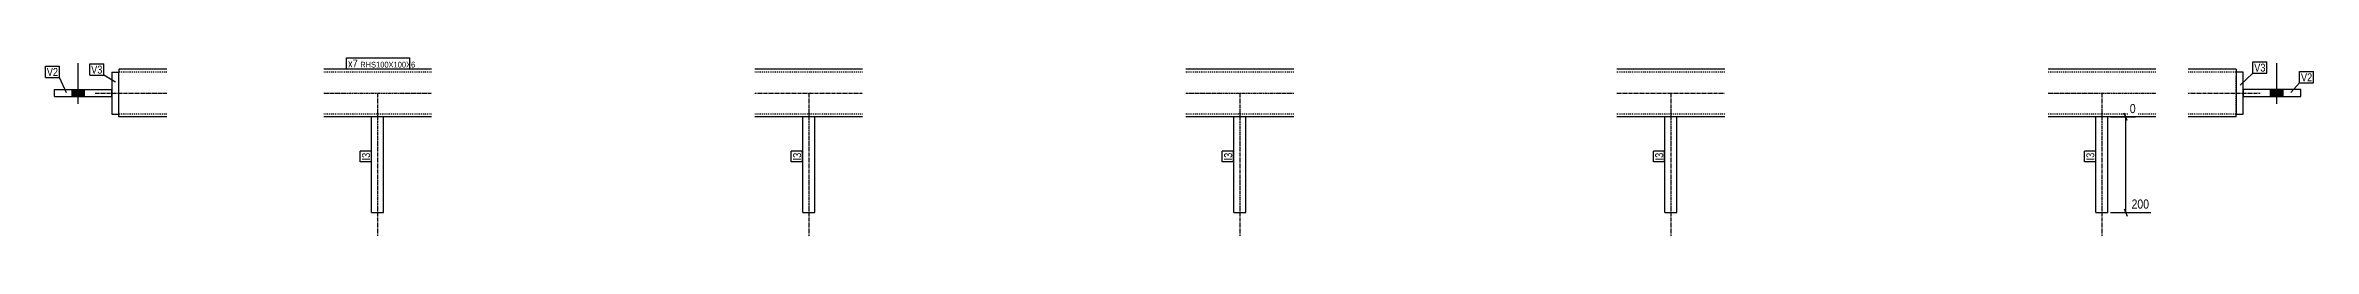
# Model space of a CAD drawing. Header units: millimetres. Extents: x 8 to 16327, y 12 to 475.
# Drawn here: x 11591 to 16327, y 12 to 386 of the extents above; entities that cross this region are included whole.
import ezdxf

# ---------------------------------------------------------------- set-up
doc = ezdxf.new("R2010")
doc.units = ezdxf.units.MM
doc.linetypes.add('DXK_LINE_DOT2', pattern=[3.9198, 1.9599, -1.9599])
doc.linetypes.add('DXK_LINE_DOT3', pattern=[5.9187, 2.979, -0.9799, 0.9799, -0.9799])
for name, color, linetype in [('MÅLSÆTNING', 7, 'Continuous'), ('STÅL', 7, 'Continuous'), ('TEKST', 7, 'Continuous')]:
    doc.layers.add(name, color=color, linetype=linetype)
doc.styles.add('Arial Narrow', font='ARIALN.TTF', dxfattribs={"height": 0.2})

msp = doc.modelspace()

# ---------------------------------------------------------------- hatches: boundary and pattern name
at = {"layer": 'STÅL', "linetype": 'Continuous'}
for points in [[(11646.7, 304.5), (11672.7, 304.5), (11672.7, 319.5), (11646.7, 319.5)], [(11646.7, 304.5), (11672.7, 304.5), (11672.7, 319.5), (11646.7, 319.5)], [(16262.7, 319.5), (16236.7, 319.5), (16236.7, 304.5), (16262.7, 304.5)], [(16262.7, 319.5), (16236.7, 319.5), (16236.7, 304.5), (16262.7, 304.5)]]:
    msp.add_hatch(color=96, dxfattribs=at).paths.add_polyline_path(points)

# ---------------------------------------------------------------- linework, layer by layer
at = {"layer": 'MÅLSÆTNING', "color": 7, "linetype": 'Continuous'}
for p, q in [((15902.2, 262), (15955, 262)), ((15937.3, 254.5), (15931.3, 269.5)), ((15934.3, 62), (15934.3, 262)), ((15902.2, 62), (15986.7, 62)), ((15931.3, 69.5), (15937.3, 54.5))]:
    msp.add_line(p, q, dxfattribs=at)
at = {"layer": 'STÅL', "color": 96, "linetype": 'Continuous'}
for p, q in [((11659.7, 289.5), (11659.7, 374.5)), ((11659.7, 289.5), (11659.7, 374.5)), ((16249.7, 289.5), (16249.7, 374.5)), ((16249.7, 289.5), (16249.7, 374.5)), ((11646.7, 304.5), (11646.7, 319.5)), ((11646.7, 304.5), (11646.7, 319.5)), ((11672.7, 304.5), (11672.7, 319.5)), ((11672.7, 304.5), (11672.7, 319.5)), ((16236.7, 304.5), (16236.7, 319.5)), ((16236.7, 304.5), (16236.7, 319.5)), ((16262.7, 304.5), (16262.7, 319.5)), ((16262.7, 304.5), (16262.7, 319.5))]:
    msp.add_line(p, q, dxfattribs=at)
at = {"layer": 'STÅL', "color": 2, "linetype": 'Continuous'}
for p, q in [((11729.7, 356), (11729.7, 268)), ((11729.7, 356), (11744.7, 356)), ((11744.7, 362), (11744.7, 356)), ((11844.7, 362), (11744.7, 362)), ((11744.7, 268), (11744.7, 356)), ((12397.2, 362), (12172.2, 362)), ((13297.2, 362), (13072.2, 362)), ((14197.2, 362), (13972.2, 362)), ((15097.2, 362), (14872.2, 362)), ((15997.2, 362), (15772.2, 362)), ((16164.7, 362), (16064.7, 362)), ((16164.7, 362), (16164.7, 361.1)), ((16164.7, 361.1), (16164.7, 356)), ((16179.7, 356), (16164.7, 356)), ((16164.7, 356), (16164.7, 268)), ((16179.7, 268), (16179.7, 356)), ((11609.7, 304.5), (11609.7, 319.5)), ((11609.7, 319.5), (11729.7, 319.5)), ((11609.7, 304.5), (11729.7, 304.5)), ((11729.7, 304.5), (11729.7, 319.5)), ((16179.7, 319.5), (16179.7, 304.5)), ((16299.7, 319.5), (16179.7, 319.5)), ((16179.7, 304.5), (16299.7, 304.5)), ((16299.7, 304.5), (16299.7, 319.5)), ((11729.7, 268), (11744.7, 268)), ((11744.7, 262.9), (11744.7, 268)), ((11744.7, 262), (11744.7, 262.9)), ((11844.7, 262), (11744.7, 262)), ((12397.2, 262), (12172.2, 262)), ((12272.2, 62), (12272.2, 262)), ((12297.2, 62), (12297.2, 262)), ((13297.2, 262), (13072.2, 262)), ((13172.2, 62), (13172.2, 262)), ((13197.2, 62), (13197.2, 262)), ((14197.2, 262), (13972.2, 262)), ((14072.2, 62), (14072.2, 262)), ((14097.2, 62), (14097.2, 262)), ((15097.2, 262), (14872.2, 262)), ((14972.2, 62), (14972.2, 262)), ((14997.2, 62), (14997.2, 262)), ((15997.2, 262), (15772.2, 262)), ((15872.2, 62), (15872.2, 262)), ((15897.2, 62), (15897.2, 262)), ((16164.7, 262), (16064.7, 262)), ((16164.7, 268), (16179.7, 268)), ((16164.7, 262), (16164.7, 268)), ((12272.2, 62), (12297.2, 62)), ((13172.2, 62), (13197.2, 62)), ((14072.2, 62), (14097.2, 62)), ((14972.2, 62), (14997.2, 62)), ((15872.2, 62), (15897.2, 62))]:
    msp.add_line(p, q, dxfattribs=at)
at = {"layer": 'STÅL', "color": 7, "linetype": 'DXK_LINE_DOT2'}
for p, q in [((11744.7, 362), (11744.7, 361.1)), ((11744.7, 361.1), (11744.7, 358.5)), ((11844.7, 356), (11744.7, 356)), ((11744.7, 274), (11744.7, 356)), ((12397.2, 356), (12172.2, 356)), ((13297.2, 356), (13072.2, 356)), ((14197.2, 356), (13972.2, 356)), ((15097.2, 356), (14872.2, 356)), ((15997.2, 356), (15772.2, 356)), ((16164.7, 356), (16064.7, 356)), ((16164.7, 362), (16164.7, 362)), ((16164.7, 358.5), (16164.7, 350)), ((16164.7, 268), (16164.7, 350)), ((11744.7, 265.5), (11744.7, 274)), ((11844.7, 268), (11744.7, 268)), ((11744.7, 262), (11744.7, 262)), ((12397.2, 268), (12172.2, 268)), ((12297.2, 262), (12272.2, 262)), ((13297.2, 268), (13072.2, 268)), ((13197.2, 262), (13172.2, 262)), ((14197.2, 268), (13972.2, 268)), ((14097.2, 262), (14072.2, 262)), ((15097.2, 268), (14872.2, 268)), ((14997.2, 262), (14972.2, 262)), ((15997.2, 268), (15772.2, 268)), ((15897.2, 262), (15872.2, 262)), ((16164.7, 268), (16064.7, 268))]:
    msp.add_line(p, q, dxfattribs=at)
at = {"layer": 'STÅL', "color": 7, "linetype": 'DXK_LINE_DOT3'}
for p, q in [((11694.7, 312), (11844.7, 312)), ((12172.2, 312), (12397.2, 312)), ((12284.7, 312), (12284.7, 12)), ((13072.2, 312), (13297.2, 312)), ((13184.7, 312), (13184.7, 12)), ((13972.2, 312), (14197.2, 312)), ((14084.7, 312), (14084.7, 12)), ((14872.2, 312), (15097.2, 312)), ((14984.7, 312), (14984.7, 12)), ((15772.2, 312), (15997.2, 312)), ((15884.7, 312), (15884.7, 12)), ((16064.7, 312), (16214.7, 312))]:
    msp.add_line(p, q, dxfattribs=at)

# ---------------------------------------------------------------- wipeouts: each hides what was drawn before it
at = {"color": 0}
msp.add_wipeout([(11617.4, 347.8), (11617.4, 365.3), (11594, 365.3), (11594, 347.8)], dxfattribs=at).dxf.layer = 'TEKST'

# ---------------------------------------------------------------- next in the draw order: wipeouts: each hides what was drawn before it
at = {"color": 0, "linetype": 'Continuous'}
for points in [[(15959, 266), (15959, 294), (15938.8, 294), (15938.8, 266)], [(15987, 66), (15987, 94), (15942.5, 94), (15942.5, 66)]]:
    msp.add_wipeout(points, dxfattribs=at).dxf.layer = 'MÅLSÆTNING'
at = {"color": 0}
for points in [[(12243.2, 365.5), (12243.2, 383), (12222.9, 383), (12222.9, 365.5)], [(11617.4, 347.8), (11617.4, 365.3), (11594, 365.3), (11594, 347.8)], [(11710, 352.7), (11710, 370.2), (11686.5, 370.2), (11686.5, 352.7)], [(16226, 356.9), (16226, 374.4), (16202.6, 374.4), (16202.6, 356.9)], [(16323.6, 336.5), (16323.6, 354), (16300.2, 354), (16300.2, 336.5)], [(12268.7, 187), (12251.2, 187), (12251.2, 171), (12268.7, 171)], [(13168.7, 187), (13151.2, 187), (13151.2, 171), (13168.7, 171)], [(14068.7, 187), (14051.2, 187), (14051.2, 171), (14068.7, 171)], [(14968.7, 187), (14951.2, 187), (14951.2, 171), (14968.7, 171)], [(15868.7, 187), (15851.2, 187), (15851.2, 171), (15868.7, 171)]]:
    msp.add_wipeout(points, dxfattribs=at).dxf.layer = 'TEKST'

# ---------------------------------------------------------------- next in the draw order: linework, layer by layer
at = {"layer": 'TEKST', "color": 7, "linetype": 'Continuous'}
for p, q in [((11591, 368.3), (11620.4, 368.3)), ((11591, 344.8), (11591, 368.3)), ((11591, 344.8), (11620.4, 344.8)), ((11620.4, 344.8), (11620.4, 368.3)), ((11635.2, 312.4), (11620.4, 344.8))]:
    msp.add_line(p, q, dxfattribs=at)

# ---------------------------------------------------------------- next in the draw order: texts
at = {"layer": 'MÅLSÆTNING', "color": 3, "linetype": 'Continuous', "style": 'Arial Narrow'}
for s, height, p in [('0', 19.1, (15942.8, 270)), ('200', 19.09, (15946.5, 70))]:
    msp.add_text(s, height=height, dxfattribs=at).set_placement(p)
at = {"layer": 'TEKST', "color": 3, "style": 'Arial Narrow'}
msp.add_text('V2', height=16.7, dxfattribs=at).set_placement((11594, 347.8))

# ---------------------------------------------------------------- next in the draw order: wipeouts: each hides what was drawn before it
at = {"color": 0}
for points in [[(12243.2, 365.5), (12243.2, 383), (12222.9, 383), (12222.9, 365.5)], [(11710, 352.7), (11710, 370.2), (11686.5, 370.2), (11686.5, 352.7)], [(16226, 356.9), (16226, 374.4), (16202.6, 374.4), (16202.6, 356.9)], [(16323.6, 336.5), (16323.6, 354), (16300.2, 354), (16300.2, 336.5)], [(12268.7, 187), (12251.2, 187), (12251.2, 171), (12268.7, 171)], [(13168.7, 187), (13151.2, 187), (13151.2, 171), (13168.7, 171)], [(14068.7, 187), (14051.2, 187), (14051.2, 171), (14068.7, 171)], [(14968.7, 187), (14951.2, 187), (14951.2, 171), (14968.7, 171)], [(15868.7, 187), (15851.2, 187), (15851.2, 171), (15868.7, 171)]]:
    msp.add_wipeout(points, dxfattribs=at).dxf.layer = 'TEKST'

# ---------------------------------------------------------------- next in the draw order: linework, layer by layer
at = {"layer": 'TEKST', "color": 7, "linetype": 'Continuous'}
for p, q in [((12219.9, 362.5), (12219.9, 386)), ((11683.5, 373.2), (11713, 373.2)), ((11683.5, 349.7), (11683.5, 373.2)), ((11683.5, 349.7), (11713, 349.7)), ((11713, 349.7), (11713, 373.2)), ((11737.2, 335.1), (11713, 349.7)), ((16173, 328.3), (16199.6, 353.9)), ((16199.6, 377.4), (16229, 377.4)), ((16199.6, 353.9), (16199.6, 377.4)), ((16199.6, 353.9), (16229, 353.9)), ((16229, 353.9), (16229, 377.4)), ((16279.1, 313.2), (16297.2, 333.5)), ((16297.2, 357), (16326.6, 357)), ((16297.2, 333.5), (16297.2, 357)), ((16297.2, 333.5), (16326.6, 333.5)), ((16326.6, 333.5), (16326.6, 357)), ((12248.2, 168), (12248.2, 190)), ((12271.7, 190), (12248.2, 190)), ((12271.7, 168), (12271.7, 190)), ((13148.2, 168), (13148.2, 190)), ((13171.7, 190), (13148.2, 190)), ((13171.7, 168), (13171.7, 190)), ((14048.2, 168), (14048.2, 190)), ((14071.7, 190), (14048.2, 190)), ((14071.7, 168), (14071.7, 190)), ((14948.2, 168), (14948.2, 190)), ((14971.7, 190), (14948.2, 190)), ((14971.7, 168), (14971.7, 190)), ((15848.2, 168), (15848.2, 190)), ((15871.7, 190), (15848.2, 190)), ((15871.7, 168), (15871.7, 190)), ((12271.7, 168), (12248.2, 168)), ((13171.7, 168), (13148.2, 168)), ((14071.7, 168), (14048.2, 168)), ((14971.7, 168), (14948.2, 168)), ((15871.7, 168), (15848.2, 168))]:
    msp.add_line(p, q, dxfattribs=at)

# ---------------------------------------------------------------- next in the draw order: texts
at = {"layer": 'TEKST', "color": 3, "style": 'Arial Narrow'}
for s, p in [('V3', (11686.5, 352.7)), ('V3', (16202.6, 356.9)), ('V2', (16300.2, 336.5))]:
    msp.add_text(s, height=16.7, dxfattribs=at).set_placement(p)
for p in [(12268.7, 171), (13168.7, 171), (14068.7, 171), (14968.7, 171), (15868.7, 171)]:
    msp.add_text('I3', height=16.7, rotation=90.0002, dxfattribs=at).set_placement(p)

# ---------------------------------------------------------------- next in the draw order: wipeouts: each hides what was drawn before it
at = {"color": 0}
msp.add_wipeout([(12348.9, 365.5), (12348.9, 378), (12248.4, 378), (12248.4, 365.5)], dxfattribs=at).dxf.layer = 'TEKST'

# ---------------------------------------------------------------- next in the draw order: wipeouts: each hides what was drawn before it
msp.add_wipeout([(12348.9, 365.5), (12348.9, 378), (12248.4, 378), (12248.4, 365.5)], dxfattribs=at).dxf.layer = 'TEKST'

# ---------------------------------------------------------------- next in the draw order: linework, layer by layer
at = {"layer": 'TEKST', "color": 7, "linetype": 'Continuous'}
for p, q in [((12219.9, 386), (12351.9, 386)), ((12351.9, 362.5), (12351.9, 386)), ((12219.9, 362.5), (12351.9, 362.5))]:
    msp.add_line(p, q, dxfattribs=at)

# ---------------------------------------------------------------- next in the draw order: texts
at = {"layer": 'TEKST', "color": 3, "style": 'Arial Narrow'}
for s, height, p in [('x7', 16.7, (12222.9, 365.5)), ('RHS100X100X6', 11.93, (12248.4, 365.5))]:
    msp.add_text(s, height=height, dxfattribs=at).set_placement(p)

doc.saveas('drawing.dxf')
